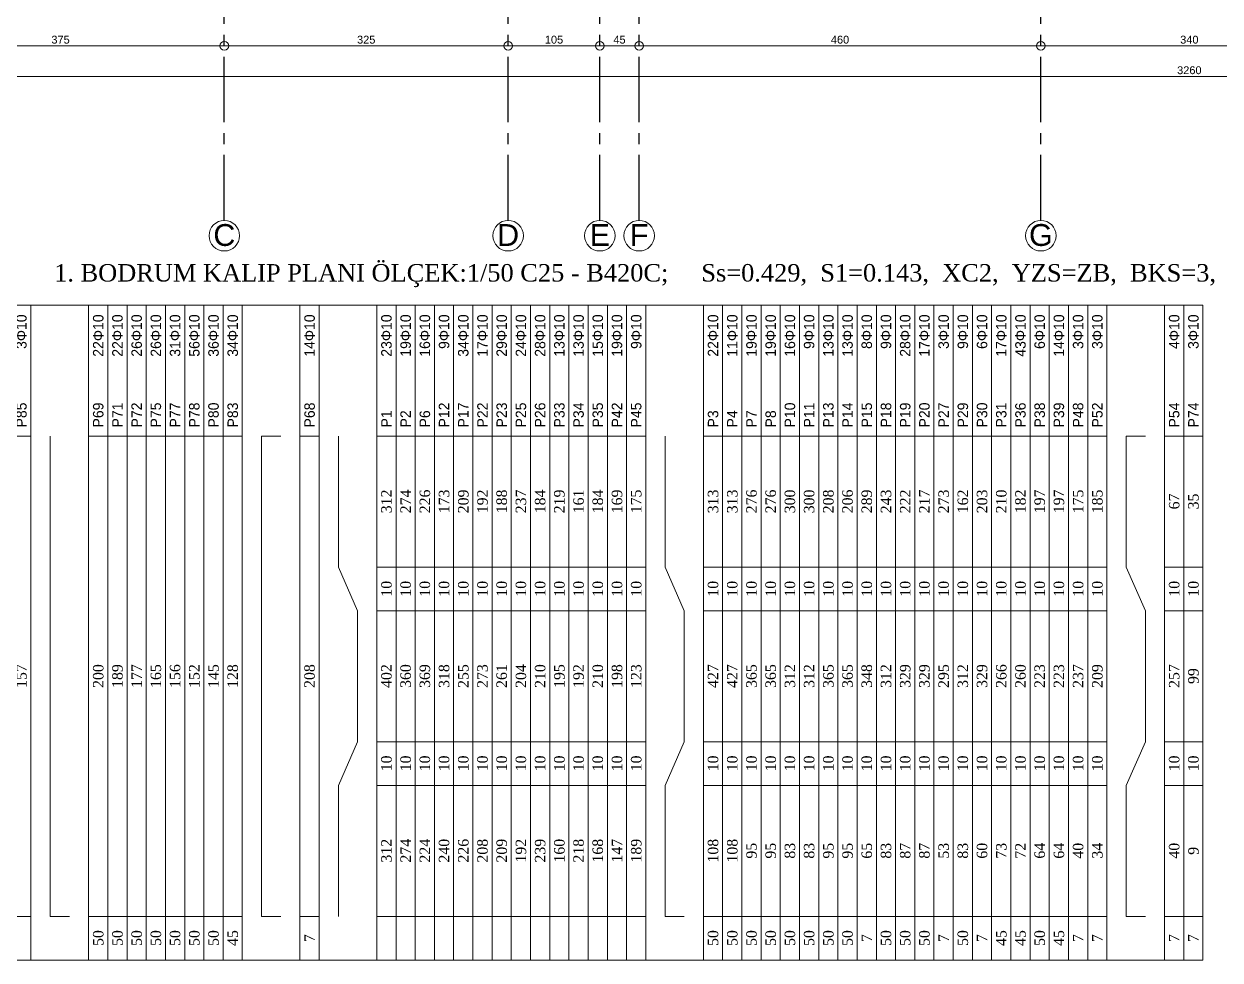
# Model space of a CAD drawing. Header units: millimetres. Extents: x 2232 to 85269, y -3593 to 5869.
# Drawn here: x 40687 to 42057, y 1994 to 3066 of the extents above; entities that cross this region are included whole.
import ezdxf

# ---------------------------------------------------------------- set-up
doc = ezdxf.new("R2010")
doc.units = ezdxf.units.MM
doc.linetypes.add('CENTER2', pattern=[112.5, 75, -12.5, 12.5, -12.5])
doc.linetypes.add('DASHDOT2', pattern=[12.7, 6.35, -3.175, 0, -3.175])
doc.layers.add('aks', color=251, linetype='DASHDOT2', lineweight=35)
for name, color, linetype in [('Donatı Metraj Tablosu', 7, 'Continuous'), ('Standart', 7, 'Continuous'), ('Ölçülendirme', 7, 'Continuous')]:
    doc.layers.add(name, color=color, linetype=linetype)
doc.styles.add('arial_1_18', font='arial.ttf', dxfattribs={"height": 0.2})
doc.styles.add('symbol_1_18', font='symbol.ttf', dxfattribs={"height": 0.2})
doc.styles.add('times new roman_1_18', font='times.ttf', dxfattribs={"height": 0.2})

# ---------------------------------------------------------------- blocks, each defined once
blk = doc.blocks.new('IDE128Entity613')
at = {"layer": 'aks', "color": 251, "linetype": 'CENTER2', "lineweight": -3}
blk.add_lwpolyline([(525, -604.8), (525, 80)], dxfattribs=at)
blk = doc.blocks.new('IDE128Entity616')
at = {"layer": 'aks', "color": 30, "linetype": 'Continuous', "lineweight": 5}
blk.add_circle((525, -622.3), 17.5, dxfattribs=at)
blk = doc.blocks.new('IDE128Entity617')
at = {"layer": 'aks', "color": 1, "linetype": 'Continuous', "lineweight": 5, "style": 'arial_1_18'}
blk.add_text('C', height=25, dxfattribs=at).set_placement((512.4, -634))
blk = doc.blocks.new('IDE128Entity620')
at = {"layer": 'aks', "color": 251, "linetype": 'CENTER2', "lineweight": -3}
blk.add_lwpolyline([(1000, -604.8), (1000, 80)], dxfattribs=at)
blk = doc.blocks.new('IDE128Entity623')
at = {"layer": 'aks', "color": 30, "linetype": 'Continuous', "lineweight": 5}
blk.add_circle((1000, -622.3), 17.5, dxfattribs=at)
blk = doc.blocks.new('IDE128Entity624')
at = {"layer": 'aks', "color": 1, "linetype": 'Continuous', "lineweight": 5, "style": 'arial_1_18'}
blk.add_text('F', height=25, dxfattribs=at).set_placement((989.3, -634))
blk = doc.blocks.new('IDE128Entity627')
at = {"layer": 'aks', "color": 251, "linetype": 'CENTER2', "lineweight": -3}
blk.add_lwpolyline([(850, -604.8), (850, 80)], dxfattribs=at)
blk = doc.blocks.new('IDE128Entity630')
at = {"layer": 'aks', "color": 30, "linetype": 'Continuous', "lineweight": 5}
blk.add_circle((850, -622.3), 17.5, dxfattribs=at)
blk = doc.blocks.new('IDE128Entity631')
at = {"layer": 'aks', "color": 1, "linetype": 'Continuous', "lineweight": 5, "style": 'arial_1_18'}
blk.add_text('D', height=25, dxfattribs=at).set_placement((837.4, -634))
blk = doc.blocks.new('IDE128Entity634')
at = {"layer": 'aks', "color": 251, "linetype": 'CENTER2', "lineweight": -3}
blk.add_lwpolyline([(1460, -604.8), (1460, 80)], dxfattribs=at)
blk = doc.blocks.new('IDE128Entity637')
at = {"layer": 'aks', "color": 30, "linetype": 'Continuous', "lineweight": 5}
blk.add_circle((1460, -622.3), 17.5, dxfattribs=at)
blk = doc.blocks.new('IDE128Entity638')
at = {"layer": 'aks', "color": 1, "linetype": 'Continuous', "lineweight": 5, "style": 'arial_1_18'}
blk.add_text('G', height=25, dxfattribs=at).set_placement((1446.4, -634))
blk = doc.blocks.new('IDE128Entity683')
at = {"layer": 'aks', "color": 251, "linetype": 'CENTER2', "lineweight": -3}
blk.add_lwpolyline([(955, -604.8), (955, 80)], dxfattribs=at)
blk = doc.blocks.new('IDE128Entity686')
at = {"layer": 'aks', "color": 30, "linetype": 'Continuous', "lineweight": 5}
blk.add_circle((955, -622.3), 17.5, dxfattribs=at)
blk = doc.blocks.new('IDE128Entity687')
at = {"layer": 'aks', "color": 1, "linetype": 'Continuous', "lineweight": 5, "style": 'arial_1_18'}
blk.add_text('E', height=25, dxfattribs=at).set_placement((943.4, -634))
blk = doc.blocks.new('IDE128Entity1401')
at = {"layer": 'Ölçülendirme', "color": 1, "linetype": 'Continuous', "lineweight": 5}
for points in [[(-8, -404.8), (3268, -404.8)], [(-8, -439.8), (3268, -439.8)]]:
    blk.add_lwpolyline(points, dxfattribs=at)
for centre in [(525, -404.8), (850, -404.8), (955, -404.8), (1000, -404.8), (1460, -404.8)]:
    blk.add_circle(centre, 5, dxfattribs=at)
at = {"layer": 'Ölçülendirme', "color": 1, "linetype": 'Continuous', "lineweight": 5, "style": 'arial_1_18'}
for s, p in [('375', (327, -402.3)), ('325', (677, -402.3)), ('105', (892, -402.3)), ('45', (970.5, -402.3)), ('460', (1219.5, -402.3)), ('340', (1619.5, -402.3)), ('3260', (1616, -437.3))]:
    blk.add_text(s, height=9, dxfattribs=at).set_placement(p)
blk = doc.blocks.new('IDE128Entity1404')
at = {"layer": 'Donatı Metraj Tablosu', "color": 1, "linetype": 'Continuous', "lineweight": 5}
for points in [[(4694.8, 1407.2), (4694.8, 637.2)], [(5444.8, 1407.2), (5444.8, 637.2)], [(4744.8, 1341.2), (4744.8, 637.2)], [(5294.8, 1341.2), (5294.8, 637.2)], [(4694.8, 637.2), (5444.8, 637.2)], [(4694.8, 637.2), (5444.8, 637.2)], [(4694.8, 637.2), (4694.8, 395.2)], [(5444.8, 637.2), (5444.8, 395.2)], [(4744.8, 615.2), (5294.8, 615.2)], [(4744.8, 615.2), (4744.8, 593.2)], [(4694.8, 571.2), (5444.8, 571.2)], [(4744.8, 571.2), (4744.8, 395.2)], [(5294.8, 571.2), (5294.8, 395.2)], [(4694.8, 549.2), (5444.8, 549.2)], [(4694.8, 527.2), (5444.8, 527.2)], [(4694.8, 505.2), (5444.8, 505.2)], [(4694.8, 483.2), (5444.8, 483.2)], [(4694.8, 461.2), (5444.8, 461.2)], [(4694.8, 439.2), (5444.8, 439.2)], [(4694.8, 417.2), (5444.8, 417.2)], [(4694.8, 395.2), (5444.8, 395.2)], [(4694.8, 395.2), (5444.8, 395.2)], [(4694.8, 395.2), (4694.8, 307.2)], [(5444.8, 395.2), (5444.8, 307.2)], [(4744.8, 373.2), (5294.8, 373.2)], [(4744.8, 373.2), (4744.8, 351.2)], [(5294.8, 373.2), (5294.8, 351.2)], [(4694.8, 329.2), (5444.8, 329.2)], [(4744.8, 329.2), (4744.8, 307.2)], [(5294.8, 329.2), (5294.8, 307.2)], [(4694.8, 307.2), (5444.8, 307.2)], [(4694.8, 307.2), (5444.8, 307.2)], [(4694.8, 307.2), (4694.8, -66.8)], [(5444.8, 307.2), (5444.8, -66.8)], [(4744.8, 285.2), (4894.8, 285.2)], [(4894.8, 285.2), (4944.8, 263.2)], [(5094.8, 263.2), (5144.8, 285.2)], [(5144.8, 285.2), (5294.8, 285.2)], [(4944.8, 263.2), (5094.8, 263.2)], [(4694.8, 241.2), (5444.8, 241.2)], [(4744.8, 241.2), (4744.8, -66.8)], [(4894.8, 241.2), (4894.8, -66.8)], [(4944.8, 241.2), (4944.8, -66.8)], [(5094.8, 241.2), (5094.8, -66.8)], [(5144.8, 241.2), (5144.8, -66.8)], [(5294.8, 241.2), (5294.8, -66.8)], [(4694.8, 219.2), (5444.8, 219.2)], [(4694.8, 197.2), (5444.8, 197.2)], [(4694.8, 175.2), (5444.8, 175.2)], [(4694.8, 153.2), (5444.8, 153.2)], [(4694.8, 131.2), (5444.8, 131.2)], [(4694.8, 109.2), (5444.8, 109.2)], [(4694.8, 87.2), (5444.8, 87.2)], [(4694.8, 65.2), (5444.8, 65.2)], [(4694.8, 43.2), (5444.8, 43.2)], [(4694.8, 21.2), (5444.8, 21.2)], [(4694.8, -0.8), (5444.8, -0.8)], [(4694.8, -22.8), (5444.8, -22.8)], [(4694.8, -44.8), (5444.8, -44.8)], [(4694.8, -66.8), (5444.8, -66.8)], [(4694.8, -66.8), (5444.8, -66.8)], [(4694.8, -66.8), (4694.8, -594.8)], [(5444.8, -66.8), (5444.8, -594.8)], [(4744.8, -88.8), (4744.8, -110.8)], [(4744.8, -88.8), (4894.8, -88.8)], [(4894.8, -88.8), (4944.8, -110.8)], [(5094.8, -110.8), (5144.8, -88.8)], [(5144.8, -88.8), (5294.8, -88.8)], [(4944.8, -110.8), (5094.8, -110.8)], [(4694.8, -132.8), (5444.8, -132.8)], [(4744.8, -132.8), (4744.8, -594.8)], [(4894.8, -132.8), (4894.8, -594.8)], [(4944.8, -132.8), (4944.8, -594.8)], [(5094.8, -132.8), (5094.8, -594.8)], [(5144.8, -132.8), (5144.8, -594.8)], [(5294.8, -132.8), (5294.8, -594.8)], [(4694.8, -154.8), (5444.8, -154.8)], [(4694.8, -176.8), (5444.8, -176.8)], [(4694.8, -198.8), (5444.8, -198.8)], [(4694.8, -220.8), (5444.8, -220.8)], [(4694.8, -242.8), (5444.8, -242.8)], [(4694.8, -264.8), (5444.8, -264.8)], [(4694.8, -286.8), (5444.8, -286.8)], [(4694.8, -308.8), (5444.8, -308.8)], [(4694.8, -330.8), (5444.8, -330.8)], [(4694.8, -352.8), (5444.8, -352.8)], [(4694.8, -374.8), (5444.8, -374.8)], [(4694.8, -396.8), (5444.8, -396.8)], [(4694.8, -418.8), (5444.8, -418.8)], [(4694.8, -440.8), (5444.8, -440.8)], [(4694.8, -462.8), (5444.8, -462.8)], [(4694.8, -484.8), (5444.8, -484.8)], [(4694.8, -506.8), (5444.8, -506.8)], [(4694.8, -528.8), (5444.8, -528.8)], [(4694.8, -550.8), (5444.8, -550.8)], [(4694.8, -572.8), (5444.8, -572.8)], [(4694.8, -594.8), (5444.8, -594.8)], [(4694.8, -594.8), (5444.8, -594.8)], [(4694.8, -594.8), (4694.8, -704.8)], [(5444.8, -594.8), (5444.8, -704.8)], [(4744.8, -616.8), (4744.8, -638.8)], [(4744.8, -616.8), (4894.8, -616.8)], [(4894.8, -616.8), (4944.8, -638.8)], [(5094.8, -638.8), (5144.8, -616.8)], [(5144.8, -616.8), (5294.8, -616.8)], [(5294.8, -616.8), (5294.8, -638.8)], [(4944.8, -638.8), (5094.8, -638.8)], [(4694.8, -660.8), (5444.8, -660.8)], [(4744.8, -660.8), (4744.8, -704.8)], [(4894.8, -660.8), (4894.8, -704.8)], [(4944.8, -660.8), (4944.8, -704.8)], [(5094.8, -660.8), (5094.8, -704.8)], [(5144.8, -660.8), (5144.8, -704.8)], [(5294.8, -660.8), (5294.8, -704.8)], [(4694.8, -682.8), (5444.8, -682.8)], [(4694.8, -704.8), (5444.8, -704.8)]]:
    blk.add_lwpolyline(points, dxfattribs=at)
for s, style, p in [('157', 'times new roman_1_18', (5006.5, 642.2)), ('R85', 'symbol_1_18', (5304.8, 642.2)), ('3F10', 'symbol_1_18', (5394.7, 642.2)), ('50', 'times new roman_1_18', (4711, 554.2)), ('200', 'times new roman_1_18', (5006.5, 554.2)), ('R69', 'symbol_1_18', (5304.8, 554.2)), ('22F10', 'symbol_1_18', (5385.8, 554.2)), ('50', 'times new roman_1_18', (4711, 532.2)), ('189', 'times new roman_1_18', (5006.5, 532.2)), ('R71', 'symbol_1_18', (5304.8, 532.2)), ('22F10', 'symbol_1_18', (5385.8, 532.2)), ('50', 'times new roman_1_18', (4711, 510.2)), ('177', 'times new roman_1_18', (5006.5, 510.2)), ('R72', 'symbol_1_18', (5304.8, 510.2)), ('26F10', 'symbol_1_18', (5385.8, 510.2)), ('50', 'times new roman_1_18', (4711, 488.2)), ('165', 'times new roman_1_18', (5006.5, 488.2)), ('R75', 'symbol_1_18', (5304.8, 488.2)), ('26F10', 'symbol_1_18', (5385.8, 488.2)), ('50', 'times new roman_1_18', (4711, 466.2)), ('156', 'times new roman_1_18', (5006.5, 466.2)), ('R77', 'symbol_1_18', (5304.8, 466.2)), ('31F10', 'symbol_1_18', (5385.8, 466.2)), ('50', 'times new roman_1_18', (4711, 444.2)), ('152', 'times new roman_1_18', (5006.5, 444.2)), ('R78', 'symbol_1_18', (5304.8, 444.2)), ('56F10', 'symbol_1_18', (5385.8, 444.2)), ('50', 'times new roman_1_18', (4711, 422.2)), ('145', 'times new roman_1_18', (5006.5, 422.2)), ('R80', 'symbol_1_18', (5304.8, 422.2)), ('36F10', 'symbol_1_18', (5385.8, 422.2)), ('45', 'times new roman_1_18', (4711, 400.2)), ('128', 'times new roman_1_18', (5006.5, 400.2)), ('R83', 'symbol_1_18', (5304.8, 400.2)), ('34F10', 'symbol_1_18', (5385.8, 400.2)), ('7', 'times new roman_1_18', (4715.4, 312.2)), ('208', 'times new roman_1_18', (5006.5, 312.2)), ('R68', 'symbol_1_18', (5304.8, 312.2)), ('14F10', 'symbol_1_18', (5385.8, 312.2)), ('312', 'times new roman_1_18', (4806.5, 224.2)), ('10', 'times new roman_1_18', (4911, 224.2)), ('402', 'times new roman_1_18', (5006.5, 224.2)), ('10', 'times new roman_1_18', (5111, 224.2)), ('312', 'times new roman_1_18', (5206.5, 224.2)), ('R1', 'symbol_1_18', (5304.8, 224.2)), ('23F10', 'symbol_1_18', (5385.8, 224.2)), ('274', 'times new roman_1_18', (4806.5, 202.2)), ('10', 'times new roman_1_18', (4911, 202.2)), ('360', 'times new roman_1_18', (5006.5, 202.2)), ('10', 'times new roman_1_18', (5111, 202.2)), ('274', 'times new roman_1_18', (5206.5, 202.2)), ('R2', 'symbol_1_18', (5304.8, 202.2)), ('19F10', 'symbol_1_18', (5385.8, 202.2)), ('224', 'times new roman_1_18', (4806.5, 180.2)), ('10', 'times new roman_1_18', (4911, 180.2)), ('369', 'times new roman_1_18', (5006.5, 180.2)), ('10', 'times new roman_1_18', (5111, 180.2)), ('226', 'times new roman_1_18', (5206.5, 180.2)), ('R6', 'symbol_1_18', (5304.8, 180.2)), ('16F10', 'symbol_1_18', (5385.8, 180.2)), ('240', 'times new roman_1_18', (4806.5, 158.2)), ('10', 'times new roman_1_18', (4911, 158.2)), ('318', 'times new roman_1_18', (5006.5, 158.2)), ('10', 'times new roman_1_18', (5111, 158.2)), ('173', 'times new roman_1_18', (5206.5, 158.2)), ('R12', 'symbol_1_18', (5304.8, 158.2)), ('9F10', 'symbol_1_18', (5394.7, 158.2)), ('226', 'times new roman_1_18', (4806.5, 136.2)), ('10', 'times new roman_1_18', (4911, 136.2)), ('255', 'times new roman_1_18', (5006.5, 136.2)), ('10', 'times new roman_1_18', (5111, 136.2)), ('209', 'times new roman_1_18', (5206.5, 136.2)), ('R17', 'symbol_1_18', (5304.8, 136.2)), ('34F10', 'symbol_1_18', (5385.8, 136.2)), ('208', 'times new roman_1_18', (4806.5, 114.2)), ('10', 'times new roman_1_18', (4911, 114.2)), ('273', 'times new roman_1_18', (5006.5, 114.2)), ('10', 'times new roman_1_18', (5111, 114.2)), ('192', 'times new roman_1_18', (5206.5, 114.2)), ('R22', 'symbol_1_18', (5304.8, 114.2)), ('17F10', 'symbol_1_18', (5385.8, 114.2)), ('209', 'times new roman_1_18', (4806.5, 92.2)), ('10', 'times new roman_1_18', (4911, 92.2)), ('261', 'times new roman_1_18', (5006.5, 92.2)), ('10', 'times new roman_1_18', (5111, 92.2)), ('188', 'times new roman_1_18', (5206.5, 92.2)), ('R23', 'symbol_1_18', (5304.8, 92.2)), ('29F10', 'symbol_1_18', (5385.8, 92.2)), ('192', 'times new roman_1_18', (4806.5, 70.2)), ('10', 'times new roman_1_18', (4911, 70.2)), ('204', 'times new roman_1_18', (5006.5, 70.2)), ('10', 'times new roman_1_18', (5111, 70.2)), ('237', 'times new roman_1_18', (5206.5, 70.2)), ('R25', 'symbol_1_18', (5304.8, 70.2)), ('24F10', 'symbol_1_18', (5385.8, 70.2)), ('239', 'times new roman_1_18', (4806.5, 48.2)), ('10', 'times new roman_1_18', (4911, 48.2)), ('210', 'times new roman_1_18', (5006.5, 48.2)), ('10', 'times new roman_1_18', (5111, 48.2)), ('184', 'times new roman_1_18', (5206.5, 48.2)), ('R26', 'symbol_1_18', (5304.8, 48.2)), ('28F10', 'symbol_1_18', (5385.8, 48.2)), ('160', 'times new roman_1_18', (4806.5, 26.2)), ('10', 'times new roman_1_18', (4911, 26.2)), ('195', 'times new roman_1_18', (5006.5, 26.2)), ('10', 'times new roman_1_18', (5111, 26.2)), ('219', 'times new roman_1_18', (5206.5, 26.2)), ('R33', 'symbol_1_18', (5304.8, 26.2)), ('13F10', 'symbol_1_18', (5385.8, 26.2)), ('218', 'times new roman_1_18', (4806.5, 4.2)), ('10', 'times new roman_1_18', (4911, 4.2)), ('192', 'times new roman_1_18', (5006.5, 4.2)), ('10', 'times new roman_1_18', (5111, 4.2)), ('161', 'times new roman_1_18', (5206.5, 4.2)), ('R34', 'symbol_1_18', (5304.8, 4.2)), ('13F10', 'symbol_1_18', (5385.8, 4.2)), ('168', 'times new roman_1_18', (4806.5, -17.8)), ('10', 'times new roman_1_18', (4911, -17.8)), ('210', 'times new roman_1_18', (5006.5, -17.8)), ('10', 'times new roman_1_18', (5111, -17.8)), ('184', 'times new roman_1_18', (5206.5, -17.8)), ('R35', 'symbol_1_18', (5304.8, -17.8)), ('15F10', 'symbol_1_18', (5385.8, -17.8)), ('147', 'times new roman_1_18', (4806.5, -39.8)), ('10', 'times new roman_1_18', (4911, -39.8)), ('198', 'times new roman_1_18', (5006.5, -39.8)), ('10', 'times new roman_1_18', (5111, -39.8)), ('169', 'times new roman_1_18', (5206.5, -39.8)), ('R42', 'symbol_1_18', (5304.8, -39.8)), ('19F10', 'symbol_1_18', (5385.8, -39.8)), ('189', 'times new roman_1_18', (4806.5, -61.8)), ('10', 'times new roman_1_18', (4911, -61.8)), ('123', 'times new roman_1_18', (5006.5, -61.8)), ('10', 'times new roman_1_18', (5111, -61.8)), ('175', 'times new roman_1_18', (5206.5, -61.8)), ('R45', 'symbol_1_18', (5304.8, -61.8)), ('9F10', 'symbol_1_18', (5394.7, -61.8)), ('50', 'times new roman_1_18', (4711, -149.8)), ('108', 'times new roman_1_18', (4806.5, -149.8)), ('10', 'times new roman_1_18', (4911, -149.8)), ('427', 'times new roman_1_18', (5006.5, -149.8)), ('10', 'times new roman_1_18', (5111, -149.8)), ('313', 'times new roman_1_18', (5206.5, -149.8)), ('R3', 'symbol_1_18', (5304.8, -149.8)), ('22F10', 'symbol_1_18', (5385.8, -149.8)), ('50', 'times new roman_1_18', (4711, -171.8)), ('108', 'times new roman_1_18', (4806.5, -171.8)), ('10', 'times new roman_1_18', (4911, -171.8)), ('427', 'times new roman_1_18', (5006.5, -171.8)), ('10', 'times new roman_1_18', (5111, -171.8)), ('313', 'times new roman_1_18', (5206.5, -171.8)), ('R4', 'symbol_1_18', (5304.8, -171.8)), ('11F10', 'symbol_1_18', (5385.8, -171.8)), ('50', 'times new roman_1_18', (4711, -193.8)), ('95', 'times new roman_1_18', (4811, -193.8)), ('10', 'times new roman_1_18', (4911, -193.8)), ('365', 'times new roman_1_18', (5006.5, -193.8)), ('10', 'times new roman_1_18', (5111, -193.8)), ('276', 'times new roman_1_18', (5206.5, -193.8)), ('R7', 'symbol_1_18', (5304.8, -193.8)), ('19F10', 'symbol_1_18', (5385.8, -193.8)), ('50', 'times new roman_1_18', (4711, -215.8)), ('95', 'times new roman_1_18', (4811, -215.8)), ('10', 'times new roman_1_18', (4911, -215.8)), ('365', 'times new roman_1_18', (5006.5, -215.8)), ('10', 'times new roman_1_18', (5111, -215.8)), ('276', 'times new roman_1_18', (5206.5, -215.8)), ('R8', 'symbol_1_18', (5304.8, -215.8)), ('19F10', 'symbol_1_18', (5385.8, -215.8)), ('50', 'times new roman_1_18', (4711, -237.8)), ('83', 'times new roman_1_18', (4811, -237.8)), ('10', 'times new roman_1_18', (4911, -237.8)), ('312', 'times new roman_1_18', (5006.5, -237.8)), ('10', 'times new roman_1_18', (5111, -237.8)), ('300', 'times new roman_1_18', (5206.5, -237.8)), ('R10', 'symbol_1_18', (5304.8, -237.8)), ('16F10', 'symbol_1_18', (5385.8, -237.8)), ('50', 'times new roman_1_18', (4711, -259.8)), ('83', 'times new roman_1_18', (4811, -259.8)), ('10', 'times new roman_1_18', (4911, -259.8)), ('312', 'times new roman_1_18', (5006.5, -259.8)), ('10', 'times new roman_1_18', (5111, -259.8)), ('300', 'times new roman_1_18', (5206.5, -259.8)), ('R11', 'symbol_1_18', (5304.8, -259.8)), ('9F10', 'symbol_1_18', (5394.7, -259.8)), ('50', 'times new roman_1_18', (4711, -281.8)), ('95', 'times new roman_1_18', (4811, -281.8)), ('10', 'times new roman_1_18', (4911, -281.8)), ('365', 'times new roman_1_18', (5006.5, -281.8)), ('10', 'times new roman_1_18', (5111, -281.8)), ('208', 'times new roman_1_18', (5206.5, -281.8)), ('R13', 'symbol_1_18', (5304.8, -281.8)), ('13F10', 'symbol_1_18', (5385.8, -281.8)), ('50', 'times new roman_1_18', (4711, -303.8)), ('95', 'times new roman_1_18', (4811, -303.8)), ('10', 'times new roman_1_18', (4911, -303.8)), ('365', 'times new roman_1_18', (5006.5, -303.8)), ('10', 'times new roman_1_18', (5111, -303.8)), ('206', 'times new roman_1_18', (5206.5, -303.8)), ('R14', 'symbol_1_18', (5304.8, -303.8)), ('13F10', 'symbol_1_18', (5385.8, -303.8)), ('7', 'times new roman_1_18', (4715.4, -325.8)), ('65', 'times new roman_1_18', (4811, -325.8)), ('10', 'times new roman_1_18', (4911, -325.8)), ('348', 'times new roman_1_18', (5006.5, -325.8)), ('10', 'times new roman_1_18', (5111, -325.8)), ('289', 'times new roman_1_18', (5206.5, -325.8)), ('R15', 'symbol_1_18', (5304.8, -325.8)), ('8F10', 'symbol_1_18', (5394.7, -325.8)), ('50', 'times new roman_1_18', (4711, -347.8)), ('83', 'times new roman_1_18', (4811, -347.8)), ('10', 'times new roman_1_18', (4911, -347.8)), ('312', 'times new roman_1_18', (5006.5, -347.8)), ('10', 'times new roman_1_18', (5111, -347.8)), ('243', 'times new roman_1_18', (5206.5, -347.8)), ('R18', 'symbol_1_18', (5304.8, -347.8)), ('9F10', 'symbol_1_18', (5394.7, -347.8)), ('50', 'times new roman_1_18', (4711, -369.8)), ('87', 'times new roman_1_18', (4811, -369.8)), ('10', 'times new roman_1_18', (4911, -369.8)), ('329', 'times new roman_1_18', (5006.5, -369.8)), ('10', 'times new roman_1_18', (5111, -369.8)), ('222', 'times new roman_1_18', (5206.5, -369.8)), ('R19', 'symbol_1_18', (5304.8, -369.8)), ('28F10', 'symbol_1_18', (5385.8, -369.8)), ('50', 'times new roman_1_18', (4711, -391.8)), ('87', 'times new roman_1_18', (4811, -391.8)), ('10', 'times new roman_1_18', (4911, -391.8)), ('329', 'times new roman_1_18', (5006.5, -391.8)), ('10', 'times new roman_1_18', (5111, -391.8)), ('217', 'times new roman_1_18', (5206.5, -391.8)), ('R20', 'symbol_1_18', (5304.8, -391.8)), ('17F10', 'symbol_1_18', (5385.8, -391.8)), ('7', 'times new roman_1_18', (4715.4, -413.8)), ('53', 'times new roman_1_18', (4811, -413.8)), ('10', 'times new roman_1_18', (4911, -413.8)), ('295', 'times new roman_1_18', (5006.5, -413.8)), ('10', 'times new roman_1_18', (5111, -413.8)), ('273', 'times new roman_1_18', (5206.5, -413.8)), ('R27', 'symbol_1_18', (5304.8, -413.8)), ('3F10', 'symbol_1_18', (5394.7, -413.8)), ('50', 'times new roman_1_18', (4711, -435.8)), ('83', 'times new roman_1_18', (4811, -435.8)), ('10', 'times new roman_1_18', (4911, -435.8)), ('312', 'times new roman_1_18', (5006.5, -435.8)), ('10', 'times new roman_1_18', (5111, -435.8)), ('162', 'times new roman_1_18', (5206.5, -435.8)), ('R29', 'symbol_1_18', (5304.8, -435.8)), ('9F10', 'symbol_1_18', (5394.7, -435.8)), ('7', 'times new roman_1_18', (4715.4, -457.8)), ('60', 'times new roman_1_18', (4811, -457.8)), ('10', 'times new roman_1_18', (4911, -457.8)), ('329', 'times new roman_1_18', (5006.5, -457.8)), ('10', 'times new roman_1_18', (5111, -457.8)), ('203', 'times new roman_1_18', (5206.5, -457.8)), ('R30', 'symbol_1_18', (5304.8, -457.8)), ('6F10', 'symbol_1_18', (5394.7, -457.8)), ('45', 'times new roman_1_18', (4711, -479.8)), ('73', 'times new roman_1_18', (4811, -479.8)), ('10', 'times new roman_1_18', (4911, -479.8)), ('266', 'times new roman_1_18', (5006.5, -479.8)), ('10', 'times new roman_1_18', (5111, -479.8)), ('210', 'times new roman_1_18', (5206.5, -479.8)), ('R31', 'symbol_1_18', (5304.8, -479.8)), ('17F10', 'symbol_1_18', (5385.8, -479.8)), ('45', 'times new roman_1_18', (4711, -501.8)), ('72', 'times new roman_1_18', (4811, -501.8)), ('10', 'times new roman_1_18', (4911, -501.8)), ('260', 'times new roman_1_18', (5006.5, -501.8)), ('10', 'times new roman_1_18', (5111, -501.8)), ('182', 'times new roman_1_18', (5206.5, -501.8)), ('R36', 'symbol_1_18', (5304.8, -501.8)), ('43F10', 'symbol_1_18', (5385.8, -501.8)), ('50', 'times new roman_1_18', (4711, -523.8)), ('64', 'times new roman_1_18', (4811, -523.8)), ('10', 'times new roman_1_18', (4911, -523.8)), ('223', 'times new roman_1_18', (5006.5, -523.8)), ('10', 'times new roman_1_18', (5111, -523.8)), ('197', 'times new roman_1_18', (5206.5, -523.8)), ('R38', 'symbol_1_18', (5304.8, -523.8)), ('6F10', 'symbol_1_18', (5394.7, -523.8)), ('45', 'times new roman_1_18', (4711, -545.8)), ('64', 'times new roman_1_18', (4811, -545.8)), ('10', 'times new roman_1_18', (4911, -545.8)), ('223', 'times new roman_1_18', (5006.5, -545.8)), ('10', 'times new roman_1_18', (5111, -545.8)), ('197', 'times new roman_1_18', (5206.5, -545.8)), ('R39', 'symbol_1_18', (5304.8, -545.8)), ('14F10', 'symbol_1_18', (5385.8, -545.8)), ('7', 'times new roman_1_18', (4715.4, -567.8)), ('40', 'times new roman_1_18', (4811, -567.8)), ('10', 'times new roman_1_18', (4911, -567.8)), ('237', 'times new roman_1_18', (5006.5, -567.8)), ('10', 'times new roman_1_18', (5111, -567.8)), ('175', 'times new roman_1_18', (5206.5, -567.8)), ('R48', 'symbol_1_18', (5304.8, -567.8)), ('3F10', 'symbol_1_18', (5394.7, -567.8)), ('7', 'times new roman_1_18', (4715.4, -589.8)), ('34', 'times new roman_1_18', (4811, -589.8)), ('10', 'times new roman_1_18', (4911, -589.8)), ('209', 'times new roman_1_18', (5006.5, -589.8)), ('10', 'times new roman_1_18', (5111, -589.8)), ('185', 'times new roman_1_18', (5206.5, -589.8)), ('R52', 'symbol_1_18', (5304.8, -589.8)), ('3F10', 'symbol_1_18', (5394.7, -589.8)), ('7', 'times new roman_1_18', (4715.4, -677.8)), ('40', 'times new roman_1_18', (4811, -677.8)), ('10', 'times new roman_1_18', (4911, -677.8)), ('257', 'times new roman_1_18', (5006.5, -677.8)), ('10', 'times new roman_1_18', (5111, -677.8)), ('67', 'times new roman_1_18', (5211, -677.8)), ('R54', 'symbol_1_18', (5304.8, -677.8)), ('4F10', 'symbol_1_18', (5394.7, -677.8)), ('7', 'times new roman_1_18', (4715.4, -699.8)), ('9', 'times new roman_1_18', (4815.4, -699.8)), ('10', 'times new roman_1_18', (4911, -699.8)), ('99', 'times new roman_1_18', (5011, -699.8)), ('10', 'times new roman_1_18', (5111, -699.8)), ('35', 'times new roman_1_18', (5211, -699.8)), ('R74', 'symbol_1_18', (5304.8, -699.8)), ('3F10', 'symbol_1_18', (5394.7, -699.8))]:
    blk.add_text(s, height=12, dxfattribs=dict(at, style=style)).set_placement(p)

msp = doc.modelspace()

# ---------------------------------------------------------------- block references
at = {"layer": 'aks'}
for name in ['IDE128Entity613', 'IDE128Entity627', 'IDE128Entity683', 'IDE128Entity620', 'IDE128Entity634', 'IDE128Entity616', 'IDE128Entity617', 'IDE128Entity630', 'IDE128Entity631', 'IDE128Entity686', 'IDE128Entity687', 'IDE128Entity623', 'IDE128Entity624', 'IDE128Entity637', 'IDE128Entity638']:
    msp.add_blockref(name, (40391.8, 3445.8), dxfattribs=at)
at = {"layer": 'Standart'}
msp.add_blockref('IDE128Entity1401', (40391.8, 3445.8), dxfattribs=at)
at = {"layer": 'Standart', "rotation": 90}
msp.add_blockref('IDE128Entity1404', (41332.6, -2700.9), dxfattribs=at)

# ---------------------------------------------------------------- texts
at = {"layer": 'Standart', "color": 1, "linetype": 'Continuous', "lineweight": 5, "style": 'times new roman_1_18'}
msp.add_text('1. BODRUM KALIP PLANI ÖLÇEK:1/50 C25 - B420C;     Ss=0.429,  S1=0.143,  XC2,  YZS=ZB,  BKS=3,  I=1.0,  BYS=7,  DTS=3,  Ta=0.06, Tb=0.30,  RX=4.7,  RY=4.7,  DX=2.5,  DY=2.5', height=20, dxfattribs=at).set_placement((40722, 2771))

doc.saveas('drawing.dxf')
